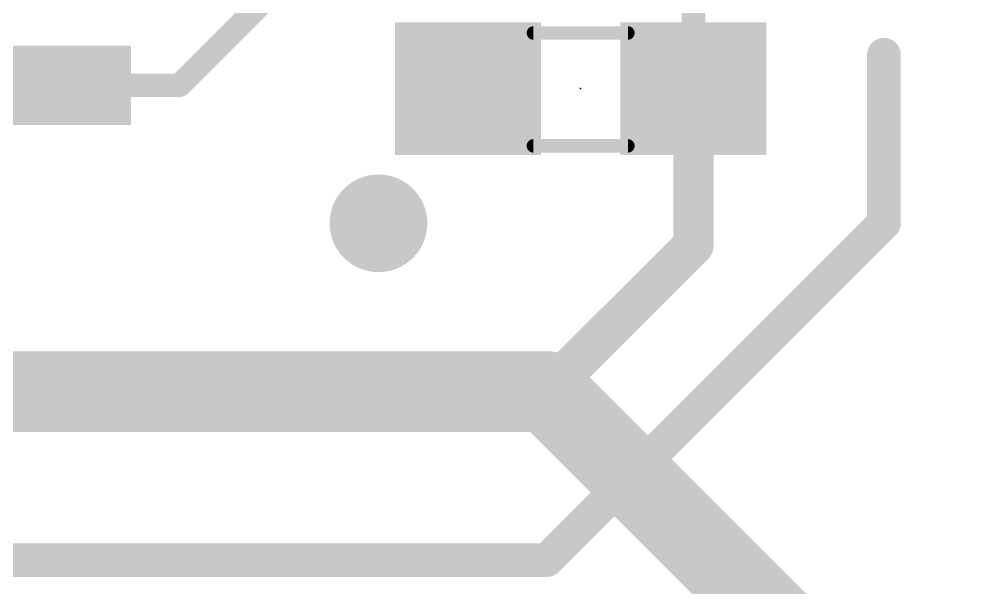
# Model space of a CAD drawing. Extents: x -29 to 78, y -12 to 55.
# Drawn here: x 4.91 to 12.12, y 4.87 to 9.16 of the extents above; entities that cross this region are included whole.
import ezdxf

# ---------------------------------------------------------------- set-up
doc = ezdxf.new("R2010")
doc.units = 0
for name, color, linetype in [('1', 12, 'CONTINUOUS'), ('18', 110, 'CONTINUOUS'), ('21', 41, 'CONTINUOUS'), ('22', 40, 'CONTINUOUS'), ('23', 53, 'CONTINUOUS'), ('51', 53, 'CONTINUOUS')]:
    doc.layers.add(name, color=color, linetype=linetype)

# ---------------------------------------------------------------- blocks, each defined once
blk = doc.blocks.new('RECT')
blk.add_solid([(-0.5, -0.5), (0.5, -0.5), (-0.5, 0.5), (0.5, 0.5)])
blk = doc.blocks.new('ROUNDV')
at = {"const_width": 0.5}
blk.add_lwpolyline([(0, -0.25, 1), (0, 0.25, 1), (0, -0.25)], format="xyb", dxfattribs=at)

msp = doc.modelspace()

# ---------------------------------------------------------------- linework, layer by layer
at = {"layer": '1'}
for points, const_width in [([(9.9941, 8.6352), (9.9941, 10.1592)], 0.1778), ([(6.1192, 8.6592), (6.731, 9.271)], 0.1778), ([(5.0801, 8.6592), (6.1192, 8.6592)], 0.1778), ([(9.9941, 8.6352), (9.9941, 7.4541)], 0.3048), ([(9.9941, 7.4541), (8.89, 6.35)], 0.3048), ([(8.89, 6.35), (3.81, 6.35)], 0.6096), ([(11.811, 3.429), (8.89, 6.35)], 0.6096)]:
    msp.add_lwpolyline(points, dxfattribs=dict(at, const_width=const_width))
for points, const_width in [([(5.0801, 8.7037, 1), (5.0801, 8.6148)], 0.0889), ([(6.0878, 8.6906, 1), (6.1506, 8.6278)], 0.0889), ([(6.1192, 8.6148, 1), (6.1192, 8.7037)], 0.0889), ([(10.0703, 8.6352, 1), (9.9179, 8.6352)], 0.1524), ([(9.9497, 8.6352, 1), (10.0386, 8.6352)], 0.0889), ([(10.048, 7.4002, 1), (9.9402, 7.508)], 0.1524), ([(9.9179, 7.4541, 1), (10.0703, 7.4541)], 0.1524), ([(8.9978, 6.4578, 1), (8.7822, 6.2422)], 0.3048), ([(8.89, 6.1976, 1), (8.89, 6.5024)], 0.3048), ([(8.8361, 6.4039, 1), (8.9439, 6.2961)], 0.1524)]:
    msp.add_lwpolyline(points, format="xyb", dxfattribs=dict(at, const_width=const_width))
at = {"layer": '21', "const_width": 0.254}
for points in [[(11.43, 8.89), (11.43, 7.62)], [(11.43, 7.62), (8.89, 5.08)], [(8.89, 5.08), (0, 5.08)]]:
    msp.add_lwpolyline(points, dxfattribs=at)
at = {"layer": '21', "const_width": 0.127}
for points in [[(11.4935, 8.89, 1), (11.3665, 8.89)], [(11.4749, 7.5751, 1), (11.3851, 7.6649)], [(11.3665, 7.62, 1), (11.4935, 7.62)], [(8.8451, 5.1249, 1), (8.9349, 5.0351)], [(8.89, 5.0165, 1), (8.89, 5.1435)]]:
    msp.add_lwpolyline(points, format="xyb", dxfattribs=at)
at = {"layer": '22', "const_width": 0.254}
for points in [[(11.43, 8.89), (11.43, 7.62)], [(11.43, 7.62), (8.89, 5.08)], [(8.89, 5.08), (0, 5.08)]]:
    msp.add_lwpolyline(points, dxfattribs=at)
at = {"layer": '22', "const_width": 0.127}
for points in [[(11.4935, 8.89, 1), (11.3665, 8.89)], [(11.4749, 7.5751, 1), (11.3851, 7.6649)], [(11.3665, 7.62, 1), (11.4935, 7.62)], [(8.8451, 5.1249, 1), (8.9349, 5.0351)], [(8.89, 5.0165, 1), (8.89, 5.1435)]]:
    msp.add_lwpolyline(points, format="xyb", dxfattribs=at)
at = {"layer": '23'}
msp.add_point((9.1441, 8.6352), dxfattribs=at)
at = {"layer": '51', "const_width": 0.1016}
for points in [[(9.5001, 9.0542), (8.7881, 9.0542)], [(9.5001, 8.2032), (8.7881, 8.2032)]]:
    msp.add_lwpolyline(points, dxfattribs=at)
at = {"layer": '51', "const_width": 0.0508}
for points in [[(8.7881, 9.0796, 1), (8.7881, 9.0288)], [(9.5001, 9.0288, 1), (9.5001, 9.0796)], [(8.7881, 8.2286, 1), (8.7881, 8.1778)], [(9.5001, 8.1778, 1), (9.5001, 8.2286)]]:
    msp.add_lwpolyline(points, format="xyb", dxfattribs=at)

# ---------------------------------------------------------------- block references
at = {"layer": '1', "xscale": 1.1, "rotation": 180}
for p in [(8.2941, 8.6352), (9.9941, 8.6352)]:
    msp.add_blockref('RECT', p, dxfattribs=at)
at = {"layer": '1', "xscale": 0.6, "yscale": 1.35, "rotation": 270}
msp.add_blockref('RECT', (5.0801, 8.6592), dxfattribs=at)
at = {"layer": '18', "xscale": 0.7366, "yscale": 0.7366}
msp.add_blockref('ROUNDV', (7.6201, 7.6192), dxfattribs=at)
msp.add_blockref('ROUNDV', (7.6201, 7.6192), dxfattribs=at)
at = {"layer": '51', "xscale": 0.5001, "yscale": 0.95, "rotation": 180}
for p in [(8.5639, 8.6301), (9.7323, 8.6301)]:
    msp.add_blockref('RECT', p, dxfattribs=at)

doc.saveas('drawing.dxf')
